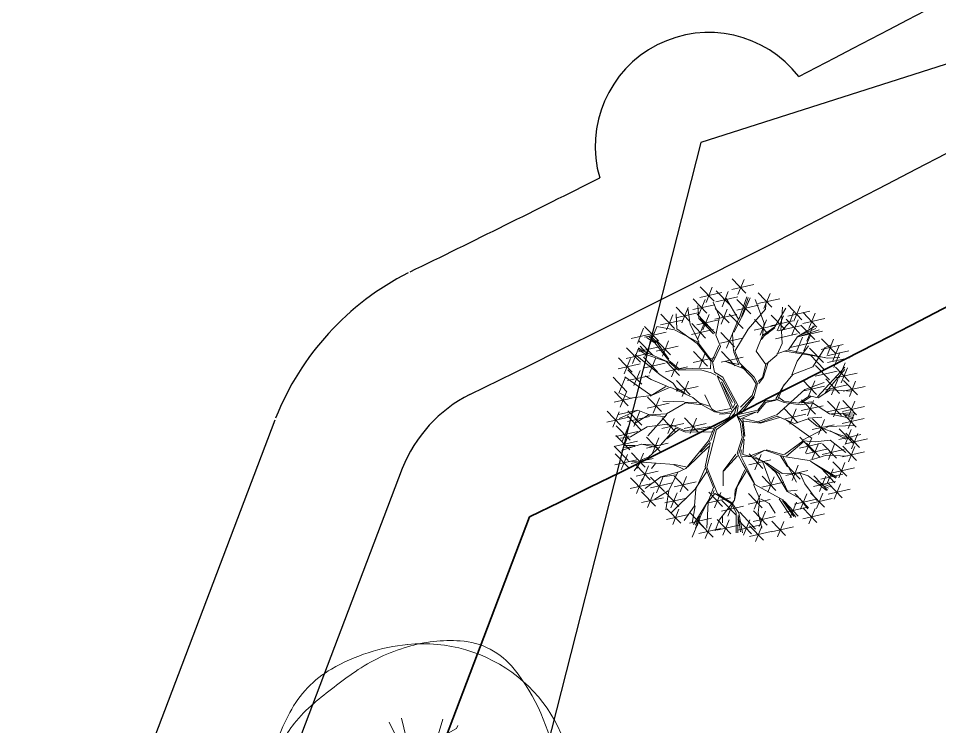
# Model space of a CAD drawing. Extents: x 2080 to 102394, y 2071 to 93424.
# Drawn here: x 83767.3 to 84254, y 82375.9 to 82749.9 of the extents above; entities that cross this region are included whole.
import ezdxf

# ---------------------------------------------------------------- set-up
doc = ezdxf.new("R2010")
doc.units = 0
doc.header["$LTSCALE"] = 20
doc.header["$MEASUREMENT"] = 0
for name, color, linetype, lineweight in [('division', 13, 'Continuous', 18), ('NEEM TREE', 84, 'Continuous', 5), ('tree', 60, 'Continuous', 0)]:
    doc.layers.add(name, color=color, linetype=linetype, lineweight=lineweight)
doc.layers.add('patta duplicate', color=230, linetype='Continuous', plot=False)
doc.layers.add('road', color=2, linetype='Continuous')

# ---------------------------------------------------------------- blocks, each defined once
blk = doc.blocks.new('T3')
at = {"color": 3, "linetype": 'Continuous'}
blk.add_circle((0.0075, -0.0006), 0.0467, dxfattribs=at)
for centre, radius, start, end in [((0.0278, -0.1235), 0.5914, 95.7743, 119.9478), ((0.1287, -0.0904), 0.5712, 106.3689, 124.4478), ((0.1024, -0.0008), 0.4778, 86.5891, 106.3683), ((0.0157, -0.0047), 0.472, 51.5393, 95.7734), ((0.1171, 0.2465), 0.2301, 38.2099, 86.5855), ((-0.1006, 0.0992), 0.3344, 119.9475, 152.2845), ((0.7005, -0.9241), 1.5821, 124.4458, 130.3031), ((-0.2125, -0.013), 0.6496, 9.9831, 38.21), ((0.0312, 0.0148), 0.4471, 6.0223, 51.5393), ((-0.029, -0.0639), 0.4542, 130.3005, 141.2454), ((0.263, -0.0918), 0.745, 152.2851, 172.4004), ((-0.1535, 0.036), 0.2946, 141.2444, 154.9906), ((0.2312, -0.1435), 0.7191, 154.9924, 163.7785), ((-0.2858, -0.0259), 0.724, 358.8883, 9.9833), ((-0.2526, -0.0027), 0.2152, 163.7797, 199.3828), ((-0.0951, 0.0014), 0.5742, 350.2301, 6.0232), ((-0.1071, -0.0424), 0.3717, 172.3996, 201.0285), ((-0.198, -0.0276), 0.6362, 347.0493, 358.8877), ((0.3677, 0.2155), 0.8728, 199.3819, 216.8466), ((0.0738, -0.0277), 0.4027, 331.3474, 350.2303), ((-0.0191, -0.0688), 0.4527, 316.7622, 347.0499), ((0.1608, 0.0605), 0.6586, 201.0235, 207.8216), ((-0.0112, 0.0188), 0.4996, 296.8801, 331.348), ((0.0248, -0.0113), 0.5049, 207.8204, 215.5805), ((-0.1491, -0.1357), 0.2911, 215.5851, 243.3801), ((0.1028, 0.0169), 0.5417, 216.8467, 247.0462), ((0.0747, 0.311), 0.7907, 243.3844, 260.1468), ((0.0032, -0.0897), 0.4221, 285.3686, 316.7631), ((0.015, -0.0329), 0.4417, 260.1457, 296.8807), ((0.0246, -0.1677), 0.3412, 247.0472, 285.3699)]:
    blk.add_arc(centre, radius, start, end, dxfattribs=at)
blk = doc.blocks.new('A$C1D8D08D8')
at = {"color": 102}
for p, q in [((-254.54, -392.73), (-259.74, -382.15)), ((-235.34, -439.09), (-250.14, -378.93)), ((-235.34, -439.09), (-217.55, -379.75)), ((-222.36, -395.78), (-207.02, -386.93)), ((-207.02, -386.93), (-205.82, -384.63)), ((-246.12, -395.27), (-254.54, -392.73)), ((-193.69, -413.61), (-187.54, -399.68)), ((-284.67, -419.99), (-289.17, -408.42)), ((-235.34, -439.09), (-193.69, -413.61)), ((-193.19, -412.48), (-177.46, -417.09)), ((-177.46, -417.09), (-177.44, -417.08)), ((-278.66, -422.32), (-293.95, -431.01)), ((-235.34, -439.09), (-284.67, -419.99)), ((-235.34, -439.09), (-290.53, -467.24)), ((-235.34, -439.09), (-246.43, -483.79)), ((-235.34, -439.09), (-174.14, -448.66)), ((-235.34, -439.09), (-196.41, -487.28)), ((-211.17, -469.01), (-210.56, -495.87)), ((-246.43, -483.79), (-257.44, -491.91)), ((-246.43, -483.79), (-238.49, -500.96)), ((-257.44, -491.91), (-263.68, -494.18)), ((-257.44, -491.91), (-256.05, -497.48))]:
    blk.add_line(p, q, dxfattribs=at)
at = {"color": 102, "xscale": 253.5657267839997, "yscale": 253.5657267839997, "zscale": 253.5657267839738}
blk.add_blockref('T3', (-237.24, -438.94), dxfattribs=at)
blk = doc.blocks.new('TREE')
at = {"layer": 'tree', "linetype": 'ByBlock'}
for p, q in [((-0.0327, 0.7068), (0.0625, 0.6302)), ((-0.273, 0.5454), (-0.2587, 0.6528)), ((-0.2048, 0.6602), (-0.1095, 0.5837)), ((-0.1725, 0.5879), (-0.1582, 0.6953)), ((-0.1348, 0.6602), (-0.0396, 0.5836)), ((-0.1025, 0.5879), (-0.0882, 0.6953)), ((-0.0333, 0.6639), (0.0526, 0.6888)), ((-0.0305, 0.5588), (-0.0162, 0.6662)), ((0.0177, 0.6558), (0.113, 0.5792)), ((0.05, 0.5835), (0.0643, 0.6908)), ((0.1556, 0.5563), (0.1699, 0.6636)), ((-0.2072, 0.4328), (-0.2166, 0.6045)), ((-0.2053, 0.6174), (-0.1194, 0.6422)), ((-0.1914, 0.5075), (-0.1771, 0.6148)), ((-0.1354, 0.6173), (-0.0495, 0.6422)), ((-0.0889, 0.4612), (-0.0874, 0.6348)), ((-0.0633, 0.5882), (0.0226, 0.6131)), ((-0.0628, 0.6311), (0.0325, 0.5545)), ((-0.0548, 0.6426), (-0.0517, 0.5903)), ((-0.0469, 0.6439), (-0.0466, 0.6107)), ((-0.0424, 0.6), (-0.0354, 0.6435)), ((-0.0052, 0.4639), (-0.0424, 0.6)), ((0.0172, 0.6129), (0.1031, 0.6378)), ((0.0289, 0.5925), (0.0229, 0.6448)), ((0.035, 0.6411), (0.0325, 0.5878)), ((0.0438, 0.6368), (0.0385, 0.586)), ((0.1505, 0.5516), (0.1053, 0.6391)), ((0.1227, 0.5857), (0.2086, 0.6106)), ((0.1233, 0.6286), (0.2185, 0.552)), ((0.163, 0.5451), (0.2237, 0.6001)), ((0.2377, 0.5151), (0.252, 0.6224)), ((-0.4375, 0.4563), (-0.4232, 0.5636)), ((-0.3611, 0.5644), (-0.2658, 0.4878)), ((-0.3288, 0.4921), (-0.3145, 0.5995)), ((-0.3058, 0.5749), (-0.2199, 0.5997)), ((-0.2903, 0.5111), (-0.303, 0.5704)), ((-0.2242, 0.5369), (-0.1383, 0.5618)), ((-0.2237, 0.5798), (-0.1284, 0.5032)), ((-0.1172, 0.5556), (-0.022, 0.479)), ((-0.0849, 0.4833), (-0.0706, 0.5907)), ((-0.0517, 0.5903), (-0.0107, 0.4797)), ((-0.0021, 0.5575), (0.0931, 0.4809)), ((0.0014, 0.4731), (0.0289, 0.5925)), ((0.0385, 0.586), (0.0065, 0.4769)), ((0.0301, 0.4852), (0.0444, 0.5926)), ((0.1767, 0.4132), (0.1505, 0.5516)), ((0.2049, 0.5445), (0.2908, 0.5694)), ((0.2054, 0.5874), (0.3007, 0.5108)), ((0.2257, 0.5031), (0.2873, 0.5693)), ((0.3301, 0.4704), (0.3444, 0.5778)), ((0.3732, 0.5534), (0.4684, 0.4769)), ((0.4055, 0.4811), (0.4198, 0.5885)), ((-0.4703, 0.4857), (-0.3844, 0.5106)), ((-0.4698, 0.5286), (-0.3745, 0.452)), ((-0.3143, 0.4371), (-0.3982, 0.5041)), ((-0.3616, 0.5215), (-0.2757, 0.5464)), ((-0.2063, 0.4273), (-0.2903, 0.5111)), ((-0.1402, 0.4833), (-0.1438, 0.5217)), ((-0.1177, 0.5128), (-0.0318, 0.5376)), ((-0.0027, 0.5147), (0.0832, 0.5395)), ((0.1688, 0.4091), (0.163, 0.5451)), ((0.1805, 0.4059), (0.2257, 0.5031)), ((0.2788, 0.4021), (0.2931, 0.5095)), ((0.2815, 0.4872), (0.3323, 0.535)), ((0.2973, 0.4998), (0.3832, 0.5247)), ((0.2979, 0.5427), (0.3931, 0.4661)), ((0.3726, 0.5106), (0.4585, 0.5354)), ((0.442, 0.3992), (0.4563, 0.5066)), ((-0.4678, 0.3685), (-0.4535, 0.4759)), ((-0.3143, 0.4371), (-0.4122, 0.4877)), ((-0.3883, 0.3547), (-0.374, 0.4621)), ((-0.3649, 0.3699), (-0.3506, 0.4773)), ((-0.1122, 0.3845), (-0.1402, 0.4833)), ((-0.0806, 0.3787), (-0.0889, 0.4612)), ((-0.0265, 0.3761), (-0.0122, 0.4835)), ((-0.0085, 0.3991), (-0.0052, 0.4639)), ((0.0003, 0.3978), (0.0014, 0.4731)), ((0.1885, 0.4646), (0.2838, 0.3881)), ((0.2208, 0.3923), (0.2351, 0.4997)), ((0.246, 0.4316), (0.3319, 0.4564)), ((0.2465, 0.4744), (0.3417, 0.3978)), ((0.2646, 0.3726), (0.2815, 0.4872)), ((0.2735, 0.3684), (0.2851, 0.4823)), ((0.357, 0.4049), (0.3972, 0.4816)), ((0.3638, 0.3439), (0.3781, 0.4513)), ((0.4091, 0.4286), (0.495, 0.4535)), ((0.4097, 0.4715), (0.5049, 0.3949)), ((0.5469, 0.3728), (0.5612, 0.4802)), ((-0.5611, 0.3077), (-0.5468, 0.4151)), ((-0.5424, 0.4094), (-0.4471, 0.3328)), ((-0.5101, 0.3371), (-0.4958, 0.4445)), ((-0.5006, 0.398), (-0.4147, 0.4228)), ((-0.5001, 0.4408), (-0.4048, 0.3643)), ((-0.4523, 0.3771), (-0.492, 0.4152)), ((-0.3977, 0.3994), (-0.3118, 0.4242)), ((-0.3972, 0.4422), (-0.3019, 0.3656)), ((-0.2951, 0.3733), (-0.3845, 0.4057)), ((-0.2946, 0.3706), (-0.3143, 0.4371)), ((-0.2738, 0.4042), (-0.1786, 0.3276)), ((-0.2415, 0.3319), (-0.2272, 0.4392)), ((-0.12, 0.3971), (-0.2126, 0.4319)), ((-0.1082, 0.3768), (-0.2063, 0.4273)), ((-0.0593, 0.4055), (0.0266, 0.4304)), ((-0.0588, 0.4484), (0.0365, 0.3718)), ((0.1413, 0.2926), (0.1688, 0.4091)), ((0.1431, 0.2819), (0.1767, 0.4132)), ((0.188, 0.4218), (0.2739, 0.4466)), ((0.2669, 0.3589), (0.357, 0.4049)), ((0.3315, 0.4162), (0.4267, 0.3396)), ((0.4112, 0.3162), (0.4576, 0.4387)), ((0.514, 0.4023), (0.5999, 0.4271)), ((0.5146, 0.4451), (0.6098, 0.3685)), ((-0.591, 0.2774), (-0.5767, 0.3848)), ((-0.5429, 0.3666), (-0.457, 0.3914)), ((-0.4487, 0.3078), (-0.531, 0.3639)), ((-0.4801, 0.3277), (-0.5236, 0.3708)), ((-0.4746, 0.3286), (-0.5139, 0.3782)), ((-0.3538, 0.3409), (-0.4523, 0.3771)), ((-0.2523, 0.3021), (-0.2977, 0.3728)), ((-0.2328, 0.3027), (-0.2946, 0.3706)), ((-0.2743, 0.3613), (-0.1884, 0.3862)), ((-0.1234, 0.268), (-0.192, 0.3599)), ((-0.0748, 0.2454), (-0.1082, 0.3768)), ((-0.0955, 0.3342), (-0.0806, 0.3787)), ((-0.0727, 0.2651), (-0.0584, 0.3725)), ((0.0691, 0.3056), (-0.0085, 0.3991)), ((0.0696, 0.32), (0.0003, 0.3978)), ((0.0754, 0.3626), (0.1707, 0.2861)), ((0.1077, 0.2903), (0.122, 0.3977)), ((0.2348, 0.3004), (0.2669, 0.3589)), ((0.331, 0.3733), (0.4169, 0.3982)), ((0.3874, 0.2656), (0.4017, 0.373)), ((0.4116, 0.3135), (0.5357, 0.3568)), ((0.4443, 0.3549), (0.5395, 0.2783)), ((0.4765, 0.2826), (0.4908, 0.3899)), ((-0.6239, 0.3068), (-0.538, 0.3317)), ((-0.6233, 0.3497), (-0.5281, 0.2731)), ((-0.4776, 0.1801), (-0.5631, 0.3056)), ((-0.5319, 0.2129), (-0.5176, 0.3203)), ((-0.3897, 0.223), (-0.4487, 0.3078)), ((-0.4072, 0.2253), (-0.4455, 0.3055)), ((-0.4144, 0.2003), (-0.4001, 0.3077)), ((-0.235, 0.2995), (-0.3902, 0.3069)), ((-0.2836, 0.2742), (-0.3538, 0.3409)), ((-0.2796, 0.2004), (-0.2653, 0.3078)), ((-0.122, 0.2598), (-0.2328, 0.3027)), ((-0.1056, 0.2945), (-0.0197, 0.3194)), ((-0.105, 0.3374), (-0.0098, 0.2608)), ((-0.0826, 0.2917), (-0.0896, 0.3492)), ((0.0922, 0.251), (0.0691, 0.3056)), ((0.1056, 0.2699), (0.0696, 0.32)), ((0.0749, 0.3198), (0.1608, 0.3446)), ((0.1459, 0.2799), (0.2348, 0.3004)), ((0.2329, 0.3114), (0.1472, 0.2885)), ((0.2492, 0.3123), (0.3445, 0.2357)), ((0.2815, 0.24), (0.2958, 0.3473)), ((0.3309, 0.2942), (0.4112, 0.3162)), ((0.3427, 0.2907), (0.4261, 0.3103)), ((0.4261, 0.3103), (0.5371, 0.3486)), ((0.5416, 0.3382), (0.4319, 0.3085)), ((0.4437, 0.312), (0.5296, 0.3369)), ((0.482, 0.194), (0.5517, 0.312)), ((0.5755, 0.2144), (0.5898, 0.3218)), ((-0.5089, 0.25), (-0.5844, 0.2487)), ((-0.5685, 0.1491), (-0.5542, 0.2565)), ((-0.5647, 0.2424), (-0.4788, 0.2672)), ((-0.5642, 0.2852), (-0.469, 0.2086)), ((-0.4757, 0.2333), (-0.5089, 0.25)), ((-0.4473, 0.2298), (-0.3613, 0.2546)), ((-0.4467, 0.2726), (-0.3515, 0.1961)), ((-0.3124, 0.2299), (-0.2265, 0.2547)), ((-0.3119, 0.2727), (-0.2167, 0.1961)), ((-0.2605, 0.2362), (-0.2836, 0.2742)), ((-0.0802, 0.2109), (-0.1225, 0.2626)), ((-0.0752, 0.181), (-0.122, 0.2598)), ((0.0968, 0.2237), (0.0922, 0.251)), ((0.1055, 0.2394), (0.1431, 0.2819)), ((0.1061, 0.2671), (0.1413, 0.2926)), ((0.2028, 0.1723), (0.2171, 0.2796)), ((0.2487, 0.2694), (0.3346, 0.2943)), ((0.258, 0.2288), (0.3309, 0.2942)), ((0.5427, 0.2438), (0.6286, 0.2687)), ((0.5433, 0.2867), (0.6385, 0.2101)), ((0.545, 0.2352), (0.5826, 0.2612)), ((-0.673, 0.204), (-0.5778, 0.1274)), ((-0.6407, 0.1317), (-0.6264, 0.2391)), ((-0.6013, 0.1786), (-0.5154, 0.2034)), ((-0.6007, 0.2214), (-0.5055, 0.1448)), ((-0.3947, 0.2193), (-0.4757, 0.2333)), ((-0.2994, 0.2183), (-0.3897, 0.223)), ((-0.2597, 0.1974), (-0.3387, 0.2173)), ((-0.2624, 0.2136), (-0.2994, 0.2183)), ((-0.2476, 0.1599), (-0.2624, 0.2136)), ((-0.243, 0.1664), (-0.2605, 0.2362)), ((-0.2034, 0.1057), (-0.1891, 0.2131)), ((-0.0766, 0.1892), (-0.0748, 0.2454)), ((-0.0552, 0.1452), (-0.0757, 0.2005)), ((-0.0606, 0.1276), (-0.0231, 0.2037)), ((0.0025, 0.0374), (0.0981, 0.2158)), ((0.0981, 0.2158), (0.099, 0.1765)), ((0.1115, 0.1872), (0.1055, 0.2394)), ((0.1705, 0.2446), (0.2658, 0.168)), ((0.2186, 0.1635), (0.1881, 0.2282)), ((0.1881, 0.2282), (0.2188, 0.13)), ((0.2191, 0.1608), (0.2558, 0.2257)), ((0.23, 0.1627), (0.2643, 0.2243)), ((0.2643, 0.2243), (0.4012, 0.2418)), ((0.4012, 0.2418), (0.545, 0.2352)), ((0.4183, 0.2131), (0.5135, 0.1365)), ((0.4505, 0.1408), (0.4648, 0.2482)), ((-0.6736, 0.1612), (-0.5877, 0.186)), ((-0.57, 0.0488), (-0.5557, 0.1562)), ((-0.4809, 0.1824), (-0.5169, 0.1816)), ((-0.4218, 0.0972), (-0.4776, 0.1801)), ((-0.1562, 0.0497), (-0.2476, 0.1599)), ((-0.128, 0.063), (-0.243, 0.1664)), ((-0.2362, 0.1352), (-0.1503, 0.16)), ((-0.2356, 0.178), (-0.1404, 0.1014)), ((-0.0623, 0.105), (-0.0766, 0.1892)), ((0.0159, 0.0397), (0.0879, 0.1775)), ((0.0879, 0.1775), (0.0377, 0.06)), ((0.099, 0.1765), (0.0428, 0.0471)), ((0.0437, 0.0249), (0.1115, 0.1872)), ((0.2175, 0.0543), (0.23, 0.1627)), ((0.3358, 0.1329), (0.4236, 0.1589)), ((0.4028, 0.1499), (0.4277, 0.1511)), ((0.4177, 0.1703), (0.5036, 0.1951)), ((0.4236, 0.1589), (0.482, 0.194)), ((0.4236, 0.1589), (0.503, 0.136)), ((0.4277, 0.1511), (0.4981, 0.1322)), ((0.4927, 0.1557), (0.588, 0.0791)), ((0.503, 0.136), (0.6177, 0.1524)), ((0.5067, 0.0974), (0.6118, 0.171)), ((0.525, 0.0834), (0.5393, 0.1908)), ((0.6242, 0.0451), (0.6385, 0.1524)), ((-0.6951, 0.1095), (-0.5999, 0.0329)), ((-0.6629, 0.0372), (-0.6486, 0.1446)), ((-0.5198, 0.114), (-0.622, 0.1415)), ((-0.6029, 0.0783), (-0.517, 0.1031)), ((-0.6023, 0.1211), (-0.5071, 0.0445)), ((-0.4593, 0.0547), (-0.5226, 0.1135)), ((-0.4435, 0.0598), (-0.5198, 0.114)), ((-0.1409, 0.058), (-0.2227, 0.1446)), ((-0.0424, 0.0691), (-0.0623, 0.105)), ((-0.0561, 0.1003), (-0.0606, 0.1276)), ((0.0062, 0.0465), (-0.0561, 0.1003)), ((0.2103, 0.0643), (0.2214, 0.1471)), ((0.311, 0.0476), (0.3358, 0.1329)), ((0.4922, 0.1129), (0.5781, 0.1377)), ((0.4961, 0.109), (0.5913, 0.0324)), ((0.5581, 0.0067), (0.5724, 0.1141)), ((0.5725, 0.0889), (0.6283, 0.1067)), ((0.5919, 0.1174), (0.6871, 0.0408)), ((-0.6957, 0.0666), (-0.6098, 0.0915)), ((-0.5542, 0.0359), (-0.6342, 0.0642)), ((-0.4431, 0.0575), (-0.551, 0.0336)), ((-0.4856, -0.0484), (-0.4713, 0.059)), ((-0.4001, 0.0366), (-0.4431, 0.0575)), ((-0.4102, 0.0459), (-0.425, 0.0995)), ((-0.3927, 0.0407), (-0.4218, 0.0972)), ((-0.1266, 0.0547), (-0.2011, 0.0336)), ((-0.0378, 0.0249), (-0.1182, 0.0561)), ((-0.0133, 0.0293), (-0.0577, 0.0777)), ((-0.0029, 0.0338), (-0.0424, 0.0691)), ((0.1976, 0.0229), (0.2103, 0.0643)), ((0.2039, 0.0183), (0.2175, 0.0543)), ((0.4533, 0.094), (0.5485, 0.0174)), ((0.4561, 0.0497), (0.5072, 0.0947)), ((0.5072, 0.0947), (0.5725, 0.0889)), ((0.5252, 0.0362), (0.6111, 0.061)), ((0.5914, 0.0745), (0.6773, 0.0994)), ((0.6432, -0.043), (0.6575, 0.0644)), ((-0.551, 0.0336), (-0.6427, -0.0185)), ((-0.6174, 0.0087), (-0.5221, -0.0679)), ((-0.5851, -0.0636), (-0.5708, 0.0438)), ((-0.5184, -0.0189), (-0.4325, 0.0059)), ((-0.5179, 0.0239), (-0.4226, -0.0527)), ((-0.2066, 0.0326), (-0.4001, 0.0366)), ((-0.2284, 0.0123), (-0.3885, 0.0329)), ((-0.2099, 0.0183), (-0.3285, -0.0408)), ((-0.1317, 0.0372), (-0.3243, -0.0486)), ((-0.2136, 0.0233), (-0.2816, 0.0285)), ((-0.2011, 0.0336), (-0.2099, 0.0183)), ((-0.1256, 0.0491), (-0.1965, 0.0234)), ((0, 0), (-0.1317, 0.0372)), ((0, 0), (-0.1256, 0.0491)), ((-0.0049, 0.0305), (-0.0378, 0.0249)), ((-0.0003, 0.0032), (-0.0258, -0.0459)), ((-0.0193, 0.0171), (-0.0022, 0.0143)), ((-0.0003, 0.0032), (-0.0143, -0.0468)), ((0.0395, 0.0323), (-0.0049, 0.0305)), ((-0.0022, 0.0143), (0.0395, 0.0323)), ((0, 0), (0.0437, 0.0249)), ((0, 0), (0.0907, -0.0733)), ((0, 0), (0.1387, -0.0093)), ((0.0428, 0.0471), (0.0159, 0.0397)), ((0.0457, 0.0112), (0.1342, 0.0011)), ((0.1342, 0.0011), (0.1976, 0.0229)), ((0.1387, -0.0093), (0.2039, 0.0183)), ((0.2077, 0.0135), (0.2494, 0.0148)), ((0.2143, 0.023), (0.2461, 0.0172)), ((0.2461, 0.0172), (0.311, 0.0476)), ((0.2494, 0.0148), (0.3232, 0.0414)), ((0.3168, 0.0458), (0.3889, 0.0329)), ((0.3889, 0.0329), (0.4561, 0.0497)), ((0.3938, 0.0364), (0.4502, 0.0012)), ((0.5395, -0.1795), (0.4317, 0.012)), ((0.4502, 0.0012), (0.5332, 0.0068)), ((0.4662, 0.0016), (0.5615, -0.075)), ((0.5332, 0.0068), (0.6399, -0.0619)), ((0.5359, 0.0073), (0.6375, -0.0315)), ((0.5825, -0.0766), (0.5968, 0.0307)), ((0.6103, -0.0135), (0.6962, 0.0113)), ((0.6109, 0.0293), (0.7061, -0.0473)), ((-0.6496, -0.127), (-0.6353, -0.0196)), ((-0.6179, -0.0342), (-0.532, -0.0093)), ((-0.3336, -0.0445), (-0.4539, -0.0762)), ((-0.3243, -0.0486), (-0.3996, -0.1841)), ((-0.3285, -0.0408), (-0.3865, -0.1457)), ((-0.0258, -0.0459), (-0.0782, -0.0994)), ((-0.0143, -0.0468), (-0.069, -0.1031)), ((0.0037, -0.0378), (-0.0634, -0.105)), ((0.0794, -0.0725), (-0.0032, -0.0305)), ((0, -0.016), (0.0794, -0.0725)), ((0.0068, -0.04), (0.0464, -0.1257)), ((0.0218, -0.0124), (0.1337, -0.0129)), ((0.4506, -0.0014), (0.5471, -0.1922)), ((0.4657, -0.0413), (0.5516, -0.0164)), ((0.4982, -0.0688), (0.5841, -0.044)), ((0.4988, -0.026), (0.594, -0.1026)), ((0.5497, -0.0472), (0.6356, -0.0223)), ((0.5502, -0.0043), (0.6454, -0.0809)), ((0.634, -0.0433), (0.5572, -0.0031)), ((-0.6824, -0.0975), (-0.5965, -0.0727)), ((-0.6819, -0.0547), (-0.5866, -0.1313)), ((-0.4544, -0.0734), (-0.64, -0.0514)), ((-0.4539, -0.0762), (-0.529, -0.1279)), ((-0.3415, -0.0625), (-0.4516, -0.0729)), ((-0.0782, -0.0994), (-0.1625, -0.1303)), ((-0.0027, -0.05), (0.0442, -0.1288)), ((0.0776, -0.0784), (0.1507, -0.0801)), ((0.0907, -0.0733), (0.1551, -0.0736)), ((0.1507, -0.0801), (0.1961, -0.1171)), ((0.1551, -0.0736), (0.1692, -0.0909)), ((0.1692, -0.0909), (0.1988, -0.1166)), ((0.2908, -0.0984), (0.2006, -0.1108)), ((0.3552, -0.0987), (0.4322, -0.0745)), ((0.4322, -0.0745), (0.5351, -0.0711)), ((0.5143, -0.1912), (0.5286, -0.0838)), ((-0.529, -0.1279), (-0.6262, -0.1328)), ((-0.5262, -0.1302), (-0.6106, -0.1749)), ((-0.5883, -0.2365), (-0.574, -0.1291)), ((-0.3865, -0.1457), (-0.4551, -0.1682)), ((-0.4366, -0.2485), (-0.4223, -0.1411)), ((-0.2851, -0.1315), (-0.3468, -0.1809)), ((-0.1708, -0.1289), (-0.2851, -0.1315)), ((-0.1717, -0.1404), (-0.2819, -0.1338)), ((-0.1625, -0.1303), (-0.1885, -0.1908)), ((-0.1334, -0.1363), (-0.1611, -0.1553)), ((-0.069, -0.1031), (-0.1583, -0.1382)), ((-0.1491, -0.159), (-0.0787, -0.1133)), ((0.1285, -0.1649), (0.0414, -0.1124)), ((0.0442, -0.1288), (0.1326, -0.1893)), ((0.0464, -0.1257), (0.1304, -0.1758)), ((0.1988, -0.1166), (0.2115, -0.1592)), ((0.1997, -0.1222), (0.28, -0.1002)), ((0.216, -0.1194), (0.2161, -0.1529)), ((0.28, -0.1002), (0.361, -0.1005)), ((0.361, -0.1005), (0.4605, -0.1592)), ((0.4605, -0.1592), (0.5815, -0.1472)), ((0.4883, -0.2176), (0.5026, -0.1102)), ((0.5623, -0.1377), (0.6576, -0.2143)), ((0.5815, -0.1472), (0.612, -0.1616)), ((0.5946, -0.21), (0.6089, -0.1026)), ((-0.6694, -0.223), (-0.5835, -0.1982)), ((-0.6212, -0.2071), (-0.5353, -0.1822)), ((-0.6206, -0.1642), (-0.5254, -0.2408)), ((-0.4551, -0.1682), (-0.6115, -0.1865)), ((-0.6069, -0.1967), (-0.5564, -0.1829)), ((-0.5527, -0.1875), (-0.6055, -0.205)), ((-0.4685, -0.1733), (-0.5833, -0.2546)), ((-0.4768, -0.1719), (-0.5527, -0.1875)), ((-0.4074, -0.1716), (-0.4768, -0.1719)), ((-0.4694, -0.219), (-0.3835, -0.1942)), ((-0.4689, -0.1762), (-0.3736, -0.2528)), ((-0.4167, -0.1646), (-0.3981, -0.1586)), ((-0.4074, -0.1716), (-0.4005, -0.2266)), ((-0.3996, -0.1841), (-0.39, -0.2748)), ((-0.1885, -0.1908), (-0.2354, -0.3106)), ((-0.1611, -0.1553), (-0.2266, -0.2977)), ((-0.1597, -0.1636), (-0.1316, -0.1979)), ((-0.1491, -0.159), (-0.1325, -0.1923)), ((-0.1391, -0.291), (-0.1248, -0.1836)), ((-0.1325, -0.1923), (-0.0549, -0.2378)), ((-0.1316, -0.1979), (-0.1072, -0.2747)), ((0.1304, -0.1758), (0.1582, -0.2744)), ((0.1323, -0.1698), (0.3363, -0.2026)), ((0.1725, -0.2857), (0.1868, -0.1784)), ((0.2115, -0.1592), (0.2579, -0.2353)), ((0.2161, -0.1529), (0.2589, -0.2239)), ((0.323, -0.1981), (0.4182, -0.2747)), ((0.3553, -0.2704), (0.3696, -0.1631)), ((0.461, -0.2747), (0.4753, -0.1673)), ((0.5471, -0.1922), (0.5922, -0.2432)), ((0.5541, -0.1822), (0.6493, -0.2588)), ((0.5618, -0.1806), (0.6477, -0.1557)), ((-0.6316, -0.2393), (-0.5364, -0.3159)), ((-0.5994, -0.3116), (-0.5851, -0.2043)), ((-0.4283, -0.3326), (-0.414, -0.2253)), ((-0.4005, -0.2266), (-0.3951, -0.2756)), ((-0.3696, -0.2771), (-0.3029, -0.2434)), ((-0.3247, -0.2471), (-0.3696, -0.2771)), ((-0.2062, -0.2186), (-0.3247, -0.2471)), ((-0.3029, -0.2434), (-0.2099, -0.2306)), ((-0.1719, -0.2615), (-0.086, -0.2367)), ((-0.1713, -0.2187), (-0.0761, -0.2953)), ((-0.127, -0.208), (-0.0549, -0.2378)), ((-0.117, -0.2175), (-0.1065, -0.28)), ((-0.0549, -0.2378), (-0.0184, -0.3382)), ((-0.0107, -0.3337), (-0.0485, -0.2422)), ((0.1396, -0.2563), (0.2255, -0.2314)), ((0.1402, -0.2134), (0.2354, -0.29)), ((0.145, -0.2292), (0.153, -0.3929)), ((0.2579, -0.2353), (0.3074, -0.2801)), ((0.2589, -0.2239), (0.3265, -0.2433)), ((0.2678, -0.3315), (0.2821, -0.2242)), ((0.3093, -0.2742), (0.2687, -0.2335)), ((0.2687, -0.2335), (0.3278, -0.2515)), ((0.3224, -0.241), (0.4083, -0.2161)), ((0.3265, -0.2433), (0.3478, -0.2873)), ((0.3363, -0.2026), (0.433, -0.2618)), ((0.4287, -0.2023), (0.5239, -0.2789)), ((0.5276, -0.2515), (0.6135, -0.2267)), ((0.5281, -0.2087), (0.6233, -0.2852)), ((0.5536, -0.2251), (0.6395, -0.2002)), ((-0.6322, -0.2822), (-0.5463, -0.2573)), ((-0.5061, -0.2806), (-0.5649, -0.299)), ((-0.5252, -0.3762), (-0.5109, -0.2688)), ((-0.4783, -0.2816), (-0.508, -0.3032)), ((-0.3696, -0.2771), (-0.5061, -0.2806)), ((-0.4611, -0.3032), (-0.3752, -0.2783)), ((-0.4606, -0.2603), (-0.3653, -0.3369)), ((-0.3951, -0.2756), (-0.4174, -0.327)), ((-0.39, -0.2748), (-0.4095, -0.3399)), ((-0.1137, -0.2701), (-0.1773, -0.3731)), ((-0.1072, -0.2747), (-0.1125, -0.3593)), ((-0.1097, -0.2945), (-0.1064, -0.3806)), ((-0.1024, -0.2878), (-0.0963, -0.3901)), ((0.1582, -0.2744), (0.2241, -0.3165)), ((0.2349, -0.3021), (0.3208, -0.2772)), ((0.2355, -0.2592), (0.3307, -0.3358)), ((0.3074, -0.2801), (0.3177, -0.3902)), ((0.3478, -0.2873), (0.4223, -0.3138)), ((0.3496, -0.2814), (0.5678, -0.2977)), ((0.3918, -0.2995), (0.5577, -0.3051)), ((0.4061, -0.291), (0.5013, -0.3676)), ((0.4383, -0.3633), (0.4526, -0.256)), ((0.4886, -0.2927), (0.5839, -0.3693)), ((0.5002, -0.3086), (0.5861, -0.2837)), ((0.5209, -0.365), (0.5352, -0.2576)), ((-0.5581, -0.3467), (-0.4722, -0.3219)), ((-0.5575, -0.3039), (-0.4623, -0.3805)), ((-0.4174, -0.327), (-0.504, -0.3949)), ((-0.423, -0.3446), (-0.4971, -0.4018)), ((-0.4841, -0.411), (-0.423, -0.3446)), ((-0.4095, -0.3399), (-0.4823, -0.4217)), ((-0.4035, -0.3413), (-0.4222, -0.4649)), ((-0.3417, -0.3498), (-0.2465, -0.4264)), ((-0.3095, -0.4221), (-0.2952, -0.3147)), ((-0.2391, -0.3055), (-0.2795, -0.3823)), ((-0.2354, -0.3106), (-0.2065, -0.4818)), ((-0.2219, -0.3496), (-0.1266, -0.4262)), ((-0.1896, -0.4219), (-0.1753, -0.3146)), ((-0.0194, -0.3324), (-0.0839, -0.4803)), ((-0.0488, -0.3905), (-0.0267, -0.3225)), ((-0.0184, -0.3382), (0.0499, -0.4609)), ((-0.0076, -0.3361), (0.1127, -0.3689)), ((0.103, -0.4503), (0.1173, -0.343)), ((0.2241, -0.3165), (0.2233, -0.3781)), ((0.2241, -0.4422), (0.2384, -0.3349)), ((0.2263, -0.3133), (0.2777, -0.369)), ((0.3499, -0.4463), (0.3642, -0.3389)), ((0.4055, -0.3339), (0.4914, -0.309)), ((0.4223, -0.3138), (0.4886, -0.4089)), ((0.4881, -0.3355), (0.574, -0.3107)), ((0.4915, -0.4444), (0.5058, -0.3371)), ((-0.4876, -0.3919), (-0.3924, -0.4684)), ((-0.4553, -0.4642), (-0.441, -0.3568)), ((-0.3657, -0.5011), (-0.3514, -0.3937)), ((-0.2795, -0.3823), (-0.343, -0.4206)), ((-0.3423, -0.3926), (-0.2564, -0.3678)), ((-0.2759, -0.3869), (-0.2676, -0.4359)), ((-0.2224, -0.3925), (-0.1365, -0.3676)), ((-0.1125, -0.3593), (-0.1552, -0.4731)), ((-0.1064, -0.3806), (-0.1525, -0.4723)), ((-0.0963, -0.3901), (-0.0331, -0.4661)), ((-0.0591, -0.4848), (-0.0448, -0.3774)), ((-0.008, -0.3501), (0.1163, -0.3738)), ((0.0702, -0.4209), (0.1561, -0.396)), ((0.0707, -0.378), (0.1659, -0.4546)), ((0.1007, -0.498), (0.115, -0.3907)), ((0.1127, -0.3689), (0.1499, -0.4241)), ((0.1176, -0.3652), (0.2597, -0.428)), ((0.1913, -0.4128), (0.2772, -0.3879)), ((0.1919, -0.3699), (0.2871, -0.4465)), ((0.2233, -0.3781), (0.2612, -0.5033)), ((0.3171, -0.4168), (0.403, -0.392)), ((0.3176, -0.374), (0.4129, -0.4506)), ((0.3177, -0.3902), (0.3763, -0.5062)), ((0.4013, -0.4879), (0.3244, -0.3975)), ((0.4587, -0.415), (0.5446, -0.3901)), ((0.4593, -0.3721), (0.5545, -0.4487)), ((-0.4882, -0.4347), (-0.4023, -0.4099)), ((-0.4421, -0.5359), (-0.4278, -0.4285)), ((-0.3986, -0.4717), (-0.3127, -0.4468)), ((-0.398, -0.4288), (-0.3028, -0.5054)), ((-0.343, -0.4206), (-0.3958, -0.4885)), ((-0.2676, -0.4359), (-0.288, -0.4955)), ((-0.0919, -0.4553), (-0.006, -0.4305)), ((-0.0913, -0.4125), (0.0039, -0.4891)), ((0.0678, -0.4686), (0.1537, -0.4437)), ((0.0684, -0.4257), (0.1636, -0.5023)), ((0.1499, -0.4241), (0.2072, -0.4816)), ((0.2465, -0.4497), (0.2653, -0.5445)), ((0.2597, -0.428), (0.35, -0.533)), ((0.3516, -0.5484), (0.3659, -0.441)), ((0.3716, -0.4363), (0.4668, -0.5128)), ((0.4039, -0.5086), (0.4182, -0.4012)), ((-0.4749, -0.5065), (-0.389, -0.4816)), ((-0.4744, -0.4636), (-0.3791, -0.5402)), ((-0.2125, -0.4633), (-0.2516, -0.5788)), ((-0.2093, -0.4822), (-0.2396, -0.5849)), ((-0.2065, -0.4818), (-0.235, -0.5955)), ((-0.222, -0.6023), (-0.2077, -0.495)), ((-0.1552, -0.4731), (-0.1424, -0.549)), ((-0.152, -0.475), (-0.1152, -0.5107)), ((-0.0336, -0.4634), (-0.063, -0.5215)), ((-0.0331, -0.4661), (-0.0177, -0.5084)), ((0.0499, -0.4609), (0.1322, -0.517)), ((0.0511, -0.4687), (0.0651, -0.6342)), ((0.0737, -0.6355), (0.0525, -0.4769)), ((0.1204, -0.4962), (0.2156, -0.5728)), ((0.1527, -0.5685), (0.167, -0.4611)), ((0.2072, -0.4816), (0.2087, -0.5904)), ((0.272, -0.589), (0.2863, -0.4816)), ((0.3187, -0.5189), (0.4046, -0.4941)), ((0.3193, -0.4761), (0.4145, -0.5527)), ((0.3913, -0.4953), (0.3618, -0.4526)), ((0.3618, -0.4526), (0.3818, -0.5053)), ((0.371, -0.4791), (0.4569, -0.4543)), ((-0.3794, -0.5414), (-0.2842, -0.618)), ((-0.3471, -0.6137), (-0.3328, -0.5063)), ((-0.2549, -0.5729), (-0.169, -0.548)), ((-0.2543, -0.53), (-0.1591, -0.6066)), ((-0.1845, -0.5458), (-0.0893, -0.6224)), ((-0.1424, -0.549), (-0.1582, -0.6188)), ((-0.1522, -0.6181), (-0.1379, -0.5107)), ((-0.063, -0.5215), (-0.0923, -0.6299)), ((-0.0177, -0.5084), (-0.0184, -0.6371)), ((-0.0167, -0.5472), (0.0102, -0.6407)), ((-0.0129, -0.6396), (0.0014, -0.5323)), ((0.0432, -0.6451), (0.0575, -0.5377)), ((0.1198, -0.539), (0.2057, -0.5142)), ((0.1322, -0.517), (0.1982, -0.6091)), ((0.2392, -0.5595), (0.3251, -0.5347)), ((0.2397, -0.5167), (0.335, -0.5933)), ((0.2612, -0.5033), (0.2916, -0.568)), ((0.2658, -0.5304), (0.2845, -0.5748)), ((0.2765, -0.631), (0.2908, -0.5236)), ((-0.38, -0.5843), (-0.2941, -0.5594)), ((-0.1864, -0.7024), (-0.1721, -0.595)), ((-0.185, -0.5886), (-0.0991, -0.5638)), ((-0.0956, -0.6834), (-0.0813, -0.576)), ((-0.0457, -0.6102), (0.0402, -0.5853)), ((-0.0451, -0.5673), (0.0501, -0.6439)), ((-0.0016, -0.637), (-0.0134, -0.5831)), ((0.0103, -0.6156), (0.0962, -0.5908)), ((0.0109, -0.5728), (0.1061, -0.6494)), ((0.1102, -0.6739), (0.1245, -0.5666)), ((0.1784, -0.5899), (0.2736, -0.6665)), ((0.2107, -0.6622), (0.225, -0.5548)), ((0.2437, -0.6015), (0.3296, -0.5767)), ((0.2442, -0.5587), (0.3395, -0.6353)), ((-0.2193, -0.6729), (-0.1334, -0.6481)), ((-0.2187, -0.6301), (-0.1235, -0.7067)), ((-0.1284, -0.6539), (-0.0425, -0.6291)), ((-0.1279, -0.6111), (-0.0326, -0.6877)), ((0.0037, -0.7279), (0.018, -0.6205)), ((0.0774, -0.6445), (0.1633, -0.6196)), ((0.078, -0.6016), (0.1732, -0.6782)), ((0.1778, -0.6327), (0.2637, -0.6079)), ((-0.0291, -0.6984), (0.0568, -0.6736)), ((-0.0286, -0.6556), (0.0667, -0.7322))]:
    blk.add_line(p, q, dxfattribs=at)

msp = doc.modelspace()

# ---------------------------------------------------------------- linework, layer by layer
at = {"linetype": 'Continuous', "ltscale": 0.5}
for points in [[(83902.767, 82537.718), (83768.414, 82183.925), (83630.483, 81828.168)], [(83970.077, 82512.157), (83835.635, 82158.13), (83502.571, 81299.078), (83436.376, 81116.814), (83244.967, 80388.536)]]:
    msp.add_lwpolyline(points, dxfattribs=at)
for centre, radius, start, end in [((79529.818, 91717.301), 10200.491, 296.0273387, 302.3634633), ((79529.818, 91717.301), 10128.491, 297.3274929, 301.2331658), ((85196.546, 81455.42), 1997.679, 133.082131, 152.514349), ((84132.106, 82682.368), 60.061, 37.79907, 196.18844), ((79529.818, 91717.301), 10128.491, 296.0273387, 296.6600169), ((84039.806, 82484.389), 147.055, 116.9473, 158.28575), ((84039.806, 82484.389), 75.055, 116.9473, 158.28575)]:
    msp.add_arc(centre, radius, start, end, dxfattribs=at)
at = {"layer": 'division', "lineweight": 35, "ltscale": 0.25}
msp.add_lwpolyline([(84037.387, 82486.597), (83902.856, 82132.336), (83569.982, 81273.772), (83505.175, 81095.33), (83314.926, 80371.463), (84552.02, 80276.174)], dxfattribs=at)
msp.add_arc((79529.818, 91717.301), 10272.491, 296.0273387, 302.3634633, dxfattribs=at)
at = {"layer": 'patta duplicate', "ltscale": 0.5}
msp.add_lwpolyline([(88450.657, 84067.151), (84127.797, 82684.315), (83540.963, 80377.169), (84337.551, 80292.694), (84338.201, 79890.512), (77189.571, 82827.244), (75365.053, 80162.878), (84737.949, 76793.335), (86791.228, 77204.942), (89065.024, 78174.595), (89006.283, 79510.343), (88948.024, 81170.116), (88450.657, 84067.151)], dxfattribs=at)
at = {"layer": 'road', "linetype": 'Continuous', "ltscale": 0.5}
msp.add_arc((88481.303, 78597.976), 6396.539, 136.5486745, 141.700778, dxfattribs=at)

# ---------------------------------------------------------------- block references
at = {"layer": 'NEEM TREE', "linetype": 'Continuous', "extrusion": (0.00224, -0.003541, 0.999991), "xscale": 97.35443099131354, "yscale": 97.35443099132743, "zscale": 97.3544309913338, "rotation": 51.50199717107921}
msp.add_blockref('TREE', (84146.695, 82540.623, -103.753), dxfattribs=at)
at = {"layer": 'tree', "linetype": 'Continuous', "ltscale": 0.5, "xscale": 0.6727534155797912, "yscale": 0.6727534155797912, "zscale": 0.672753415581483}
msp.add_blockref('A$C1D8D08D8', (84137.97, 82635.22), dxfattribs=at)

doc.saveas('drawing.dxf')
